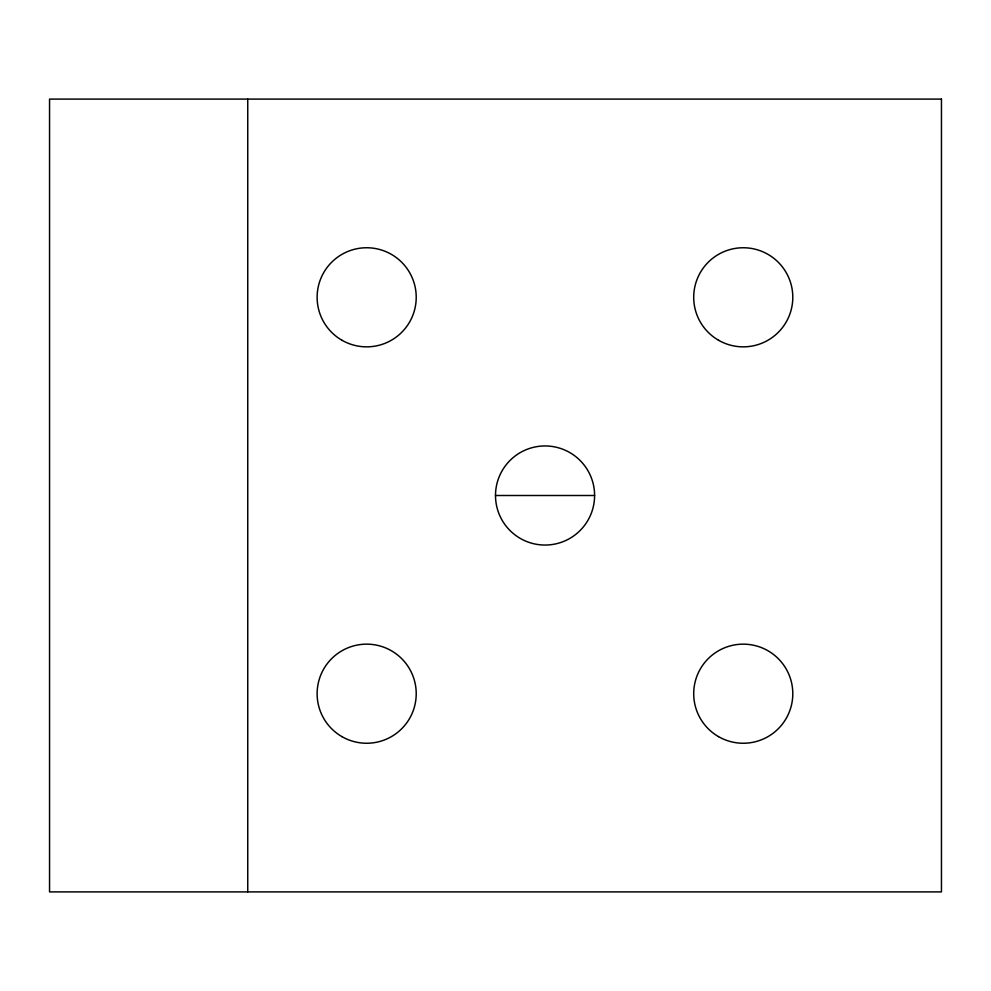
<?xml version="1.0" encoding="UTF-8"?>
<svg xmlns="http://www.w3.org/2000/svg" width="991" height="991" viewBox="0 0 991 991"><rect width="100%" height="100%" fill="white"/><g stroke="black" fill="none" stroke-linecap="round" stroke-linejoin="round"><path stroke-width="1.49" d="M495.5 495.5L594.6 495.5A49.55 49.55 0 0 1 520.275 538.41A49.55 49.55 0 0 1 520.275 452.59A49.55 49.55 0 0 1 594.6 495.5M247.75 99.1L247.75 891.9M941.45 99.1L49.55 99.1L49.55 891.9L941.45 891.9L941.45 99.1M718.475 736.61A49.55 49.55 0 0 0 792.8 693.7A49.55 49.55 0 0 0 718.475 650.79A49.55 49.55 0 0 0 718.475 736.61M341.895 736.61A49.55 49.55 0 0 0 416.22 693.7A49.55 49.55 0 0 0 341.895 650.79A49.55 49.55 0 0 0 341.895 736.61M718.475 340.21A49.55 49.55 0 0 0 792.8 297.3A49.55 49.55 0 0 0 718.475 254.39A49.55 49.55 0 0 0 718.475 340.21M341.895 340.21A49.55 49.55 0 0 0 416.22 297.3A49.55 49.55 0 0 0 341.895 254.39A49.55 49.55 0 0 0 341.895 340.21"/></g></svg>
